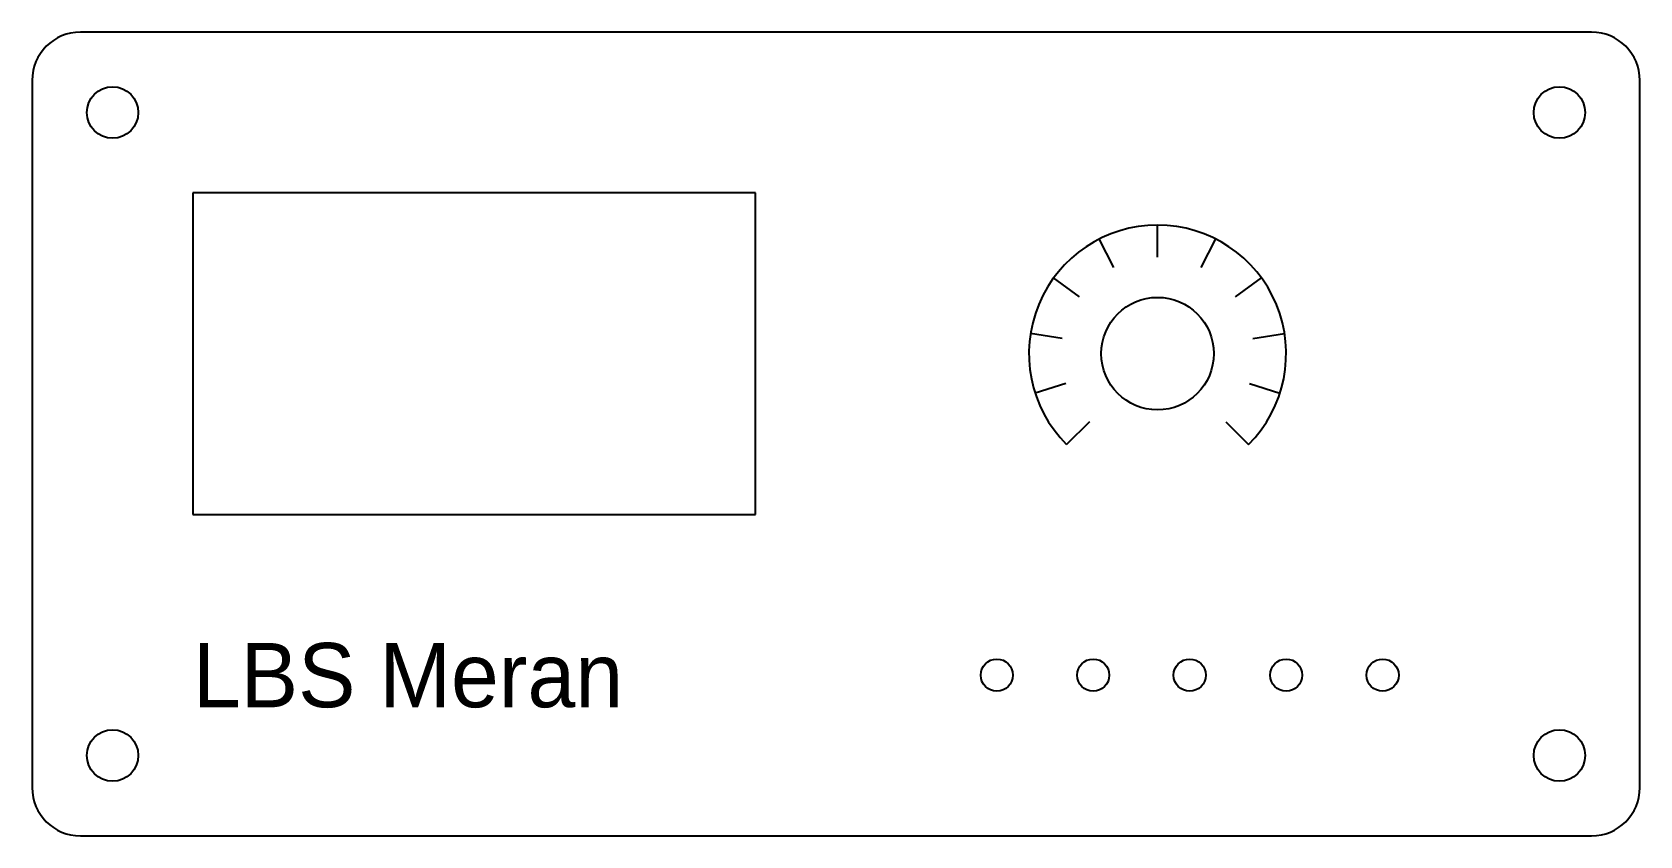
# Model space of a CAD drawing. Header units: millimetres. Extents: x 0 to 100, y 0 to 50.
import ezdxf

# ---------------------------------------------------------------- set-up
doc = ezdxf.new("R2010")
doc.units = ezdxf.units.MM
for name, color, linetype in [('Ausbrueche', 7, 'Continuous'), ('Bohrungen', 7, 'Continuous'), ('Gravur', 7, 'Continuous'), ('Kontur', 7, 'Continuous')]:
    doc.layers.add(name, color=color, linetype=linetype)

# ---------------------------------------------------------------- blocks, each defined once
blk = doc.blocks.new('TICK')
blk.add_line((0, 0), (0, 2))

msp = doc.modelspace()

# ---------------------------------------------------------------- linework, layer by layer
at = {"layer": 'Ausbrueche'}
for p, q in [((45, 40), (10, 40)), ((10, 40), (10, 20)), ((45, 20), (45, 40)), ((10, 20), (45, 20))]:
    msp.add_line(p, q, dxfattribs=at)
msp.add_circle((70, 30), 3.5, dxfattribs=at)
at = {"layer": 'Bohrungen'}
for centre, radius in [((5, 45), 1.6), ((95, 45), 1.6), ((60, 10), 1), ((66, 10), 1), ((72, 10), 1), ((78, 10), 1), ((84, 10), 1), ((5, 5), 1.6), ((95, 5), 1.6)]:
    msp.add_circle(centre, radius, dxfattribs=at)
at = {"layer": 'Gravur'}
msp.add_arc((70, 30), 8, -45, 225, dxfattribs=at)
at = {"layer": 'Kontur'}
msp.add_lwpolyline([(3, 0), (97, 0, 0.41421), (100, 3), (100, 47, 0.41421), (97, 50), (3, 50, 0.41421), (0, 47), (0, 3, 0.41421)], format="xyb", close=True, dxfattribs=at)

# ---------------------------------------------------------------- block references
at = {"layer": 'Gravur'}
msp.add_blockref('TICK', (70, 36), dxfattribs=at)
for p, rotation in [((67.28, 35.35), 27), ((72.72, 35.35), -27), ((65.15, 33.53), 54), ((74.85, 33.53), -54), ((64.07, 30.94), 81), ((75.93, 30.94), -81), ((64.29, 28.15), 108), ((75.71, 28.15), -108), ((65.76, 25.76), 135), ((74.24, 25.76), -135)]:
    msp.add_blockref('TICK', p, dxfattribs=dict(at, rotation=rotation))

# ---------------------------------------------------------------- texts
msp.add_text('LBS Meran', height=4, dxfattribs=at).set_placement((10, 8))

doc.saveas('drawing.dxf')
